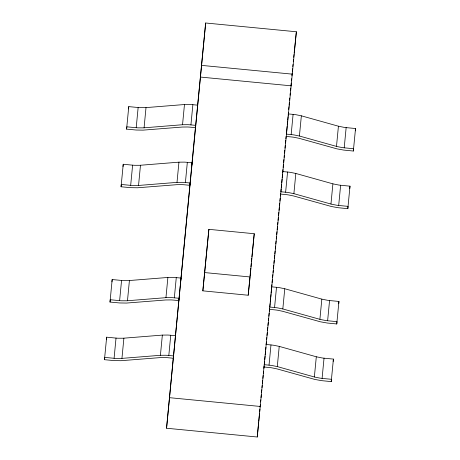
<?xml version="1.0" encoding="UTF-8"?>
<svg xmlns="http://www.w3.org/2000/svg" width="460" height="460" viewBox="0 0 460 460"><rect width="100%" height="100%" fill="white"/><g stroke="black" fill="none" stroke-linecap="round" stroke-linejoin="round"><path stroke-width="0.69" d="M104.472 359.697L104.707 357.385L114.086 358.294A19.447 5.882 5.5 0 0 116.219 358.432L121.388 358.426L160.413 355.298L165.795 355.252A18.659 5.641 5.5 0 1 168.808 355.471L173.57 355.931L173.328 358.242L168.567 357.782A18.659 5.641 5.5 0 0 165.554 357.564L160.172 357.61L120.945 360.703L114.091 360.6L104.472 359.697L106.651 337.186L116.023 338.089A19.447 5.882 5.5 0 0 118.157 338.226L123.326 338.221L162.351 335.098L167.733 335.047A18.659 5.641 5.5 0 1 170.746 335.265L175.507 335.725L175.266 338.037M110.003 302.053L110.239 299.742L119.617 300.65A19.447 5.882 5.5 0 0 121.745 300.788L126.92 300.782L165.945 297.66L171.321 297.608A18.659 5.641 5.5 0 1 174.334 297.827L179.095 298.287L178.859 300.598L174.098 300.138A18.659 5.641 5.5 0 0 171.085 299.92L165.703 299.972L126.477 303.059L119.623 302.956L110.003 302.053L112.177 279.542L121.555 280.445A19.447 5.882 5.5 0 0 123.688 280.589L128.857 280.577L167.883 277.455L173.259 277.409A18.659 5.641 5.5 0 1 176.272 277.621L181.039 278.082L180.797 280.393M121.06 186.771L121.302 184.46L130.674 185.363A19.447 5.882 5.5 0 0 132.808 185.506L137.983 185.501L177.002 182.373L182.384 182.327A18.659 5.641 5.5 0 1 185.397 182.539L190.158 182.999L189.922 185.311L185.156 184.851A18.659 5.641 5.5 0 0 182.143 184.638L176.767 184.684L137.54 187.778L130.68 187.668L121.06 186.771L123.24 164.255L132.618 165.163A19.447 5.882 5.5 0 0 134.745 165.301L139.921 165.295L178.94 162.167L184.322 162.121A18.659 5.641 5.5 0 1 187.335 162.34L192.096 162.8L191.86 165.111M126.592 129.128L126.834 126.816L136.206 127.725A19.447 5.882 5.5 0 0 138.339 127.863L143.508 127.857L182.534 124.729L187.916 124.683A18.659 5.641 5.5 0 1 190.929 124.901L195.69 125.361L195.448 127.673L190.687 127.213A18.659 5.641 5.5 0 0 187.674 126.995L182.298 127.04L143.071 130.134L136.212 130.03L126.592 129.128L128.771 106.616L138.144 107.519A19.447 5.882 5.5 0 0 140.277 107.657L145.452 107.651L184.471 104.529L189.853 104.477A18.659 5.641 5.5 0 1 192.867 104.696L197.627 105.156L197.386 107.468M114.086 358.294L116.023 338.089M119.617 300.65L121.555 280.445M130.674 185.363L132.618 165.163M136.206 127.725L138.144 107.519M121.946 358.386L123.889 338.18M127.477 300.742L129.415 280.542M138.54 185.46L140.478 165.255M144.072 127.817L146.01 107.611M160.413 355.298L162.351 335.098M165.945 297.66L167.883 277.455M177.002 182.373L178.94 162.167M182.534 124.729L184.471 104.529M168.808 355.471L170.746 335.265M174.334 297.827L176.272 277.621M185.397 182.539L187.335 162.34M190.929 124.901L192.867 104.696M195.517 126.971L205.66 23L296.361 31.763L257.255 437L166.554 428.237L173.276 358.156M173.46 356.845L195.368 127.903M166.554 428.237L205.66 23M202.848 290.852L208.88 229.344L254.236 233.726L250.085 276.96L248.199 295.234L202.848 290.852L208.88 229.344M248.199 295.234L249.901 277.512M250.033 276.098L250.78 268.301M250.918 266.886L251.258 263.339M251.396 261.924L251.735 258.376M251.873 256.962L254.236 233.726M257.255 437L258.629 422.7M258.767 421.268L259.52 413.402M259.658 411.97L259.934 409.112M260.136 406.968L260.343 404.823M260.619 401.959L260.826 399.815M261.033 397.67L261.303 394.812M261.51 392.667L261.786 389.804M261.993 387.659L262.194 385.514M262.401 383.37L262.677 380.506M262.884 378.361L263.154 375.504M263.361 373.359L263.568 371.214M263.844 368.351L263.983 366.919M264.603 361.209L264.27 364.694L269.031 365.154A18.659 5.641 5.5 0 1 272.032 365.516L277.294 366.591L314.904 377.125L319.976 378.12A19.447 5.882 5.5 0 0 322.092 378.39L331.47 379.293L331.229 381.604L321.615 380.65L314.876 379.442L277.058 368.903L271.791 367.827A18.659 5.641 5.5 0 0 268.795 367.465L264.034 367.005L264.149 365.849M264.741 359.818L265.075 356.333M265.207 354.942L265.541 351.457M265.673 350.06L265.943 347.277M266.11 344.753L266.38 341.895M266.587 339.75L266.794 337.605M267.001 335.461L267.272 332.597M267.478 330.452L267.755 327.595M267.961 325.444L268.232 322.586M268.439 320.442L268.646 318.297M268.853 316.152L269.129 313.289M269.33 311.144L269.537 308.999M270.135 303.565L269.801 307.05L274.562 307.51A18.659 5.641 5.5 0 1 277.558 307.872L282.825 308.953L320.436 319.481L325.507 320.476A19.447 5.882 5.5 0 0 327.623 320.747L337.002 321.655L336.76 323.966L327.146 323.006L320.401 321.799L282.584 311.265L277.322 310.184A18.659 5.641 5.5 0 0 274.327 309.822L269.56 309.361L269.681 308.206M270.267 302.174L270.601 298.69M270.739 297.298L271.003 294.509M271.135 293.118L271.871 284.688M272.078 282.543L272.349 279.68M272.556 277.535L272.832 274.677M273.039 272.533L273.24 270.388M273.447 268.237L273.723 265.38M273.93 263.235L274.2 260.371M274.407 258.227L274.683 255.369M274.821 253.937L275.097 251.079M275.298 248.935L275.575 246.071M275.781 243.927L276.058 241.069M276.259 238.924L276.466 236.779M276.673 234.629L276.949 231.771M277.156 229.626L277.426 226.763M277.633 224.618L277.84 222.473M278.047 220.328L278.317 217.471M278.524 215.326L278.8 212.462M279.007 210.318L279.277 207.46M279.415 206.028L279.691 203.165M279.898 201.02L280.174 198.162M280.376 196.017L280.583 193.873M281.129 188.98L280.864 191.768L285.625 192.228A18.659 5.641 5.5 0 1 288.621 192.59L293.888 193.666L331.499 204.194L336.565 205.195A19.447 5.882 5.5 0 0 338.686 205.465L348.059 206.367L347.823 208.679L338.209 207.719L331.464 206.511L293.647 195.977L288.385 194.902A18.659 5.641 5.5 0 0 285.384 194.54L280.623 194.08M281.261 187.588L281.595 184.103M281.733 182.706L282.066 179.227M282.198 177.83L282.532 174.352M282.664 172.954L282.917 169.556M283.124 167.411L283.394 164.553M283.601 162.409L283.877 159.545M284.084 157.4L284.286 155.256M284.493 153.111L284.769 150.253M284.976 148.108L285.252 145.245M285.453 143.1L285.729 140.242M285.867 138.811L286.074 136.666M287.126 126.46L286.39 134.124L291.157 134.584A18.659 5.641 5.5 0 1 294.153 134.947L299.414 136.022L337.03 146.556L342.096 147.551A19.447 5.882 5.5 0 0 344.212 147.821L353.591 148.724L353.349 151.035L343.735 150.081L336.996 148.873L299.178 138.333L293.911 137.258A18.659 5.641 5.5 0 0 290.915 136.896L286.154 136.436M287.264 125.068L287.598 121.584M287.73 120.192L288.063 116.708M288.196 115.31L288.403 112.349M288.679 109.491L288.955 106.634M289.093 105.202L289.363 102.338M289.57 100.194L289.777 98.049M290.053 95.191L290.26 93.046M290.461 90.902L290.737 88.038M290.944 85.893L291.22 83.036M291.421 80.885L291.628 78.74M291.904 75.883L292.18 73.025M292.313 71.593L292.589 68.73M292.796 66.585L293.003 64.44M269.031 365.154L270.969 344.948L266.208 344.488M274.562 307.51L276.5 287.305L271.739 286.844M285.625 192.228L287.563 172.023L282.802 171.563M291.157 134.584L293.095 114.379L288.334 113.919M277.294 366.591L279.231 346.391L273.97 345.31A18.659 5.641 5.5 0 0 270.969 344.948M282.825 308.953L284.763 288.748L279.502 287.672A18.659 5.641 5.5 0 0 276.5 287.305M293.888 193.666L295.826 173.46L290.559 172.385A18.659 5.641 5.5 0 0 287.563 172.023M299.414 136.022L301.358 115.822L296.091 114.741A18.659 5.641 5.5 0 0 293.095 114.379M314.364 376.976L316.308 356.776L279.231 346.391M319.895 319.332L321.833 299.132L284.763 288.748M330.959 204.05L332.896 183.845L295.826 173.46M336.49 146.406L338.428 126.207L301.358 115.822M322.092 378.39L324.03 358.185A19.447 5.882 5.5 0 1 321.914 357.914L316.308 356.776M327.623 320.747L329.561 300.547A19.447 5.882 5.5 0 1 327.445 300.271L321.833 299.132M338.686 205.465L340.624 185.259A19.447 5.882 5.5 0 1 338.502 184.989L332.896 183.845M344.212 147.821L346.15 127.615A19.447 5.882 5.5 0 1 344.034 127.345L338.428 126.207M331.229 381.604L333.408 359.093L324.03 358.185M336.76 323.966L338.94 301.449L329.561 300.547M347.823 208.679L349.997 186.168L340.624 185.259M353.349 151.035L355.528 128.524L346.15 127.615M128.53 108.922L128.771 106.616M122.998 166.566L123.24 164.255M111.941 281.853L112.177 279.542M106.409 339.497L106.651 337.186M293.279 61.588L293.503 59.455M293.721 57.328L294.015 54.487M294.158 53.067L296.361 31.763M355.292 130.835L355.528 128.524M349.761 188.479L349.997 186.168M338.698 303.761L338.94 301.449M333.166 361.405L333.408 359.093M201.595 65.383L292.295 74.146M200.474 77.067L291.174 85.83M204.734 272.579L250.085 276.96M169.711 397.704L260.412 406.467"/></g></svg>
